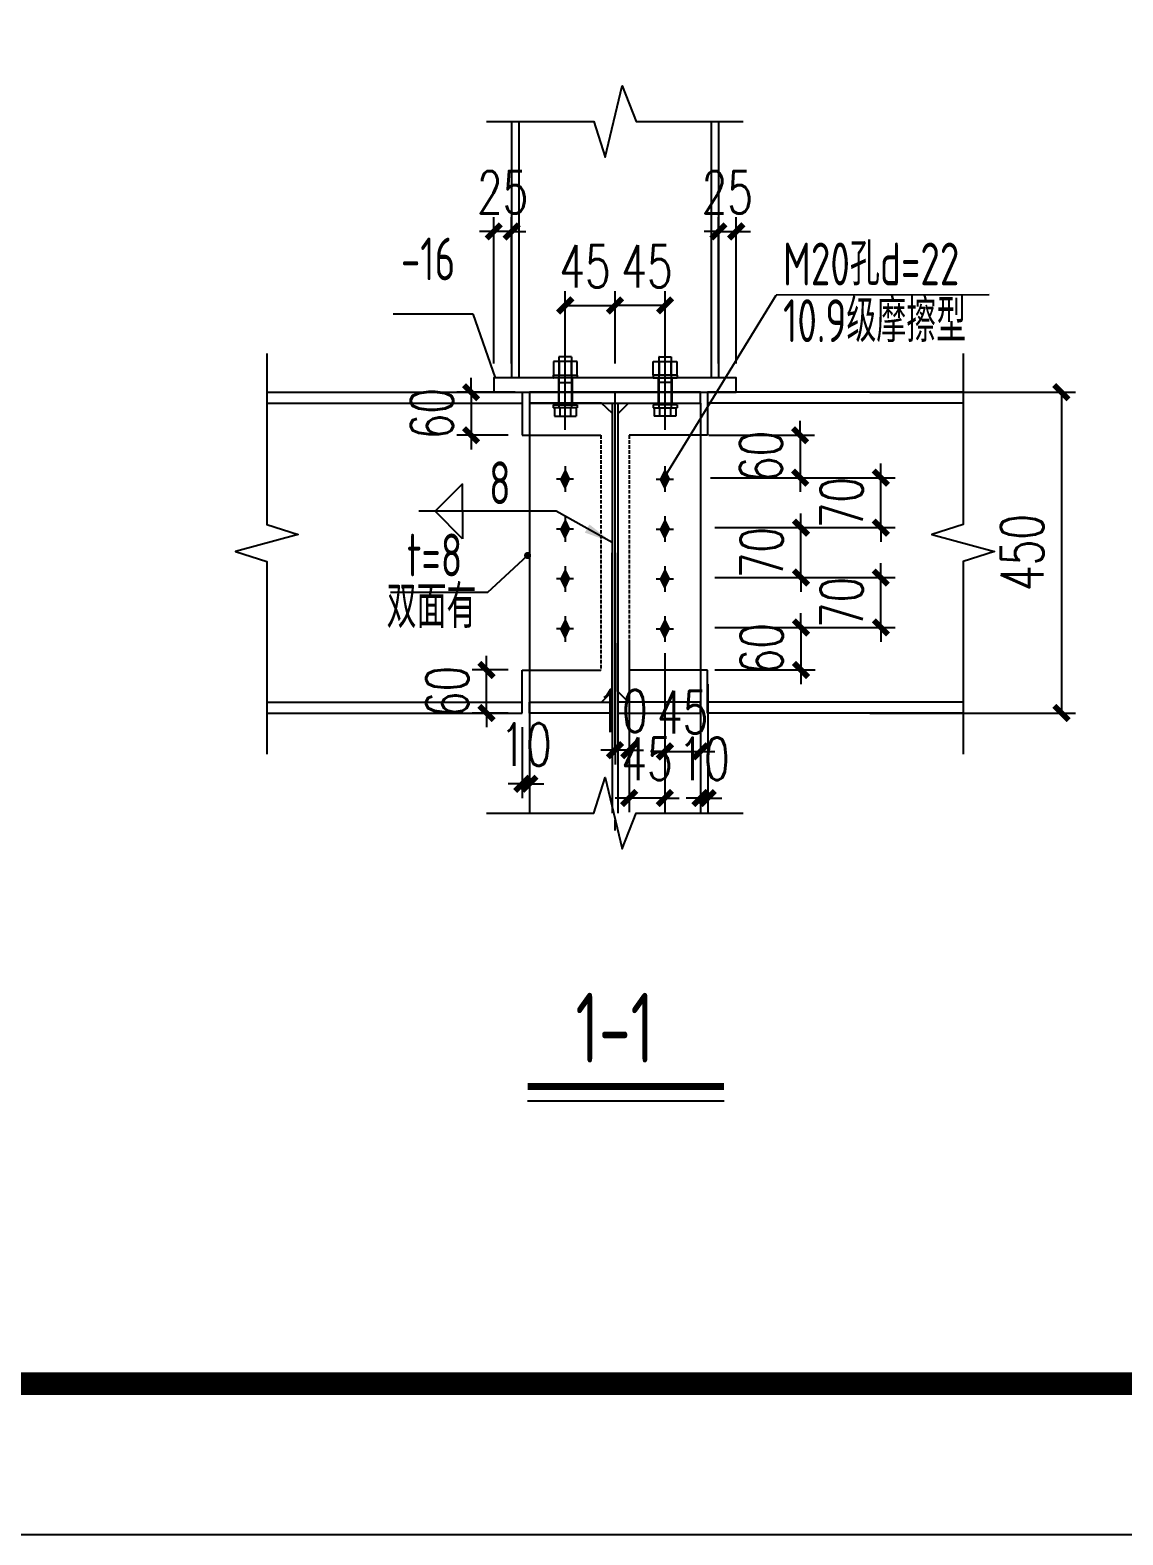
# Model space of a CAD drawing. Extents: x 180850 to 1399066, y 48356 to 327880.
# Drawn here: x 1327843 to 1335505, y 135864 to 146416 of the extents above; entities that cross this region are included whole.
import ezdxf
from ezdxf.enums import TextEntityAlignment as Align

# ---------------------------------------------------------------- set-up
doc = ezdxf.new("R2010")
doc.units = 0
doc.header["$LTSCALE"] = 1000
doc.linetypes.add('0$0$CENTERX2', pattern=[4, 2.5, -0.5, 0.5, -0.5])
doc.linetypes.add('DASH', pattern=[0.35, 0.25, -0.1])
for name, color, linetype in [('AXIS', 3, 'Continuous'), ('BOLT', 251, 'Continuous'), ('DOTE', 1, 'Continuous'), ('GL', 150, 'Continuous'), ('GZ', 50, 'Continuous'), ('NUM', 7, 'Continuous'), ('PUB_TEXT', 7, 'Continuous'), ('PUB_TITLE', 4, 'Continuous'), ('PZ', 202, 'Continuous'), ('TEXT', 7, 'Continuous'), ('WELD', 7, 'Continuous'), ('YCX', 90, 'Continuous')]:
    doc.layers.add(name, color=color, linetype=linetype)
doc.styles.add('_TCH_DIM_T3', font='SIMPLEX', dxfattribs={"width": 0.705882, "bigfont": 'GBCBIG'})
doc.styles.get("Standard").update_dxf_attribs({"font": 'gbenor.shx', "bigfont": 'gbcbig.shx'})
doc.styles.add('TSSD_Label', font='tssdeng.shx', dxfattribs={"width": 0.7, "bigfont": 'hztxt.shx'})
doc.styles.add('TSSD_Norm', font='tssdeng.shx', dxfattribs={"bigfont": 'hztxt.shx'})
doc.styles.add('标准字体', font='tssdeng.shx', dxfattribs={"width": 0.7, "bigfont": 'tssdchn.shx'})
doc.dimstyles.new('TCH_100_5', dxfattribs={"dimtxt": 297.5, "dimasz": 100, "dimexe": 100, "dimexo": 100, "dimgap": 126.25, "dimtad": 1, "dimdec": 0, "dimlfac": 0.2, "dimzin": 0, "dimdsep": 46, "dimtxsty": '_TCH_DIM_T3', "dimblk": 'ARCHTICK', "dimcen": 0.09, "dimclrd": 126, "dimclre": 126, "dimclrt": 7, "dimazin": 2, "dimtfac": 1, "dimtdec": 0, "dimtix": 1, "dimtmove": 2, "dimatfit": 3, "dimfxl": 1, "dimtolj": 1, "dimtzin": 0, "dimarcsym": 0})
doc.dimstyles.new('TSSD_LEADER_STYLE_200.0', dxfattribs={"dimtxt": 0.18, "dimasz": 200, "dimexe": 0.18, "dimexo": 0.0625, "dimgap": 0.09, "dimtad": 0, "dimtih": 1, "dimtoh": 1, "dimdec": 4, "dimzin": 0, "dimdsep": 46, "dimtxsty": 'Standard', "dimcen": 0.09, "dimadec": 0, "dimazin": 0, "dimtfac": 1, "dimtdec": 4, "dimtofl": 0, "dimtmove": 0, "dimatfit": 3, "dimfxl": 1, "dimtolj": 1, "dimtzin": 0, "dimarcsym": 0})

# ---------------------------------------------------------------- blocks, each defined once
blk = doc.blocks.new('_ArchTick')
at = {"color": 0, "linetype": 'ByBlock', "const_width": 0.4}
blk.add_lwpolyline([(-0.5, -0.5), (0.5, 0.5)], dxfattribs=at)
blk = doc.blocks.new('*D1873')
at = {"layer": 'AXIS', "color": 126, "linetype": 'ByBlock', "lineweight": -2, "transparency": 16777216}
for p, q in [((1331595, 144077), (1331595, 144585)), ((1331944, 144077), (1331944, 144585)), ((1331595, 144485), (1331944, 144485))]:
    blk.add_line(p, q, dxfattribs=at)
at = {"layer": 'Defpoints', "color": 0, "linetype": 'ByBlock', "transparency": 16777216}
for p in [(1331944, 144485), (1331595, 143977), (1331944, 143977)]:
    blk.add_point(p, dxfattribs=at)
at = {"layer": 'AXIS', "color": 126, "linetype": 'ByBlock', "lineweight": -2, "transparency": 16777216, "xscale": 100, "yscale": 100, "zscale": 100, "rotation": 180}
blk.add_blockref('_ArchTick', (1331595, 144485), dxfattribs=at)
at = {"layer": 'AXIS', "color": 126, "linetype": 'ByBlock', "lineweight": -2, "transparency": 16777216, "xscale": 100, "yscale": 100, "zscale": 100}
blk.add_blockref('_ArchTick', (1331944, 144485), dxfattribs=at)
at = {"layer": 'AXIS', "color": 7, "linetype": 'ByBlock', "transparency": 16777216, "insert": (1331734, 144760), "char_height": 297.5, "attachment_point": 5, "style": '_TCH_DIM_T3'}
blk.add_mtext('\\A1;45', dxfattribs=at)
blk = doc.blocks.new('*D1874')
at = {"layer": 'AXIS', "color": 126, "linetype": 'ByBlock', "lineweight": -2, "transparency": 16777216}
for p, q in [((1331944, 144077), (1331944, 144585)), ((1332295, 144077), (1332295, 144585)), ((1332295, 144485), (1331944, 144485))]:
    blk.add_line(p, q, dxfattribs=at)
at = {"layer": 'Defpoints', "color": 0, "linetype": 'ByBlock', "transparency": 16777216}
for p in [(1331944, 144485), (1331944, 143977), (1332295, 143977)]:
    blk.add_point(p, dxfattribs=at)
at = {"layer": 'AXIS', "color": 126, "linetype": 'ByBlock', "lineweight": -2, "transparency": 16777216, "xscale": 100, "yscale": 100, "zscale": 100, "rotation": 180}
blk.add_blockref('_ArchTick', (1331944, 144485), dxfattribs=at)
at = {"layer": 'AXIS', "color": 126, "linetype": 'ByBlock', "lineweight": -2, "transparency": 16777216, "xscale": 100, "yscale": 100, "zscale": 100}
blk.add_blockref('_ArchTick', (1332295, 144485), dxfattribs=at)
at = {"layer": 'AXIS', "color": 7, "linetype": 'ByBlock', "transparency": 16777216, "insert": (1332168, 144760), "char_height": 297.5, "attachment_point": 5, "style": '_TCH_DIM_T3'}
blk.add_mtext('\\A1;45', dxfattribs=at)
blk = doc.blocks.new('*D1889')
at = {"layer": 'AXIS', "color": 126, "linetype": 'ByBlock', "lineweight": -2, "transparency": 16777216}
for p, q in [((1333731, 143877), (1335174, 143877)), ((1335074, 143877), (1335074, 141627)), ((1333731, 141627), (1335174, 141627))]:
    blk.add_line(p, q, dxfattribs=at)
at = {"layer": 'Defpoints', "color": 0, "linetype": 'ByBlock', "transparency": 16777216}
for p in [(1333631, 143877), (1333631, 141627), (1335074, 141627)]:
    blk.add_point(p, dxfattribs=at)
at = {"layer": 'AXIS', "color": 126, "linetype": 'ByBlock', "lineweight": -2, "transparency": 16777216, "xscale": 100, "yscale": 100, "zscale": 100}
for p, rotation in [((1335074, 143877), 90), ((1335074, 141627), 270)]:
    blk.add_blockref('_ArchTick', p, dxfattribs=dict(at, rotation=rotation))
at = {"layer": 'AXIS', "color": 7, "linetype": 'ByBlock', "transparency": 16777216, "insert": (1334799, 142752), "char_height": 297.5, "attachment_point": 5, "rotation": 90, "style": '_TCH_DIM_T3'}
blk.add_mtext('\\A1;450', dxfattribs=at)
blk = doc.blocks.new('*D1890')
at = {"layer": 'AXIS', "color": 126, "linetype": 'ByBlock', "lineweight": -2, "transparency": 16777216}
for p, q in [((1333808, 142577), (1333808, 142677)), ((1332644, 142577), (1333908, 142577)), ((1333808, 142227), (1333808, 142577)), ((1332644, 142227), (1333908, 142227)), ((1333808, 142227), (1333808, 142127))]:
    blk.add_line(p, q, dxfattribs=at)
at = {"layer": 'Defpoints', "color": 0, "linetype": 'ByBlock', "transparency": 16777216}
for p in [(1332544, 142577), (1333808, 142577), (1332544, 142227)]:
    blk.add_point(p, dxfattribs=at)
at = {"layer": 'AXIS', "color": 126, "linetype": 'ByBlock', "lineweight": -2, "transparency": 16777216, "xscale": 100, "yscale": 100, "zscale": 100}
for p, rotation in [((1333808, 142577), 270), ((1333808, 142227), 90)]:
    blk.add_blockref('_ArchTick', p, dxfattribs=dict(at, rotation=rotation))
at = {"layer": 'AXIS', "color": 7, "linetype": 'ByBlock', "transparency": 16777216, "insert": (1333533, 142402), "char_height": 297.5, "attachment_point": 5, "rotation": 90, "style": '_TCH_DIM_T3'}
blk.add_mtext('\\A1;70', dxfattribs=at)
blk = doc.blocks.new('*D1891')
at = {"layer": 'AXIS', "color": 126, "linetype": 'ByBlock', "lineweight": -2, "transparency": 16777216}
for p, q in [((1333248, 142927), (1333248, 143027)), ((1332644, 142927), (1333348, 142927)), ((1333248, 142577), (1333248, 142927)), ((1332644, 142577), (1333348, 142577)), ((1333248, 142577), (1333248, 142477))]:
    blk.add_line(p, q, dxfattribs=at)
at = {"layer": 'Defpoints', "color": 0, "linetype": 'ByBlock', "transparency": 16777216}
for p in [(1332544, 142927), (1333248, 142927), (1332544, 142577)]:
    blk.add_point(p, dxfattribs=at)
at = {"layer": 'AXIS', "color": 126, "linetype": 'ByBlock', "lineweight": -2, "transparency": 16777216, "xscale": 100, "yscale": 100, "zscale": 100}
for p, rotation in [((1333248, 142927), 270), ((1333248, 142577), 90)]:
    blk.add_blockref('_ArchTick', p, dxfattribs=dict(at, rotation=rotation))
at = {"layer": 'AXIS', "color": 7, "linetype": 'ByBlock', "transparency": 16777216, "insert": (1332973, 142752), "char_height": 297.5, "attachment_point": 5, "rotation": 90, "style": '_TCH_DIM_T3'}
blk.add_mtext('\\A1;70', dxfattribs=at)
blk = doc.blocks.new('*D1892')
at = {"layer": 'AXIS', "color": 126, "linetype": 'ByBlock', "lineweight": -2, "transparency": 16777216}
for p, q in [((1333808, 143277), (1333808, 143377)), ((1332614, 143277), (1333908, 143277)), ((1333808, 142927), (1333808, 143277)), ((1332644, 142927), (1333908, 142927)), ((1333808, 142927), (1333808, 142827))]:
    blk.add_line(p, q, dxfattribs=at)
at = {"layer": 'Defpoints', "color": 0, "linetype": 'ByBlock', "transparency": 16777216}
for p in [(1332514, 143277), (1333808, 143277), (1332544, 142927)]:
    blk.add_point(p, dxfattribs=at)
at = {"layer": 'AXIS', "color": 126, "linetype": 'ByBlock', "lineweight": -2, "transparency": 16777216, "xscale": 100, "yscale": 100, "zscale": 100}
for p, rotation in [((1333808, 143277), 270), ((1333808, 142927), 90)]:
    blk.add_blockref('_ArchTick', p, dxfattribs=dict(at, rotation=rotation))
at = {"layer": 'AXIS', "color": 7, "linetype": 'ByBlock', "transparency": 16777216, "insert": (1333533, 143102), "char_height": 297.5, "attachment_point": 5, "rotation": 90, "style": '_TCH_DIM_T3'}
blk.add_mtext('\\A1;70', dxfattribs=at)
blk = doc.blocks.new('*D1893')
at = {"layer": 'AXIS', "color": 126, "linetype": 'ByBlock', "lineweight": -2, "transparency": 16777216}
for p, q in [((1333242, 143575), (1333242, 143675)), ((1332603, 143575), (1333342, 143575)), ((1333242, 143575), (1333242, 143277)), ((1332614, 143277), (1333342, 143277)), ((1333242, 143277), (1333242, 143177))]:
    blk.add_line(p, q, dxfattribs=at)
at = {"layer": 'Defpoints', "color": 0, "linetype": 'ByBlock', "transparency": 16777216}
for p in [(1332503, 143575), (1332514, 143277), (1333242, 143277)]:
    blk.add_point(p, dxfattribs=at)
at = {"layer": 'AXIS', "color": 126, "linetype": 'ByBlock', "lineweight": -2, "transparency": 16777216, "xscale": 100, "yscale": 100, "zscale": 100}
for p, rotation in [((1333242, 143575), 270), ((1333242, 143277), 90)]:
    blk.add_blockref('_ArchTick', p, dxfattribs=dict(at, rotation=rotation))
at = {"layer": 'AXIS', "color": 7, "linetype": 'ByBlock', "transparency": 16777216, "insert": (1332967, 143426), "char_height": 297.5, "attachment_point": 5, "rotation": 90, "style": '_TCH_DIM_T3'}
blk.add_mtext('\\A1;60', dxfattribs=at)
blk = doc.blocks.new('*D1894')
at = {"layer": 'AXIS', "color": 126, "linetype": 'ByBlock', "lineweight": -2, "ltscale": 0.1, "transparency": 16777216}
for p, q in [((1330935, 143877), (1330935, 143977)), ((1331244, 143877), (1330835, 143877)), ((1330935, 143877), (1330935, 143575)), ((1331194, 143575), (1330835, 143575)), ((1330935, 143575), (1330935, 143475))]:
    blk.add_line(p, q, dxfattribs=at)
at = {"layer": 'Defpoints', "color": 0, "linetype": 'ByBlock', "ltscale": 0.1, "transparency": 16777216}
for p in [(1331344, 143877), (1330935, 143575), (1331294, 143575)]:
    blk.add_point(p, dxfattribs=at)
at = {"layer": 'AXIS', "color": 126, "linetype": 'ByBlock', "lineweight": -2, "ltscale": 0.1, "transparency": 16777216, "xscale": 100, "yscale": 100, "zscale": 100}
for p, rotation in [((1330935, 143877), 270), ((1330935, 143575), 90)]:
    blk.add_blockref('_ArchTick', p, dxfattribs=dict(at, rotation=rotation))
at = {"layer": 'AXIS', "color": 7, "linetype": 'ByBlock', "ltscale": 0.1, "transparency": 16777216, "insert": (1330660, 143726), "char_height": 297.5, "attachment_point": 5, "rotation": 90, "style": '_TCH_DIM_T3'}
blk.add_mtext('\\A1;60', dxfattribs=at)
blk = doc.blocks.new('*D1895')
at = {"layer": 'AXIS', "color": 126, "linetype": 'ByBlock', "lineweight": -2, "ltscale": 0.1, "transparency": 16777216}
for p, q in [((1331194, 141929), (1330943, 141929)), ((1331043, 141929), (1331043, 142029)), ((1331043, 141627), (1331043, 141929)), ((1331194, 141627), (1330943, 141627)), ((1331043, 141627), (1331043, 141527))]:
    blk.add_line(p, q, dxfattribs=at)
at = {"layer": 'Defpoints', "color": 0, "linetype": 'ByBlock', "ltscale": 0.1, "transparency": 16777216}
for p in [(1331043, 141929), (1331294, 141929), (1331294, 141627)]:
    blk.add_point(p, dxfattribs=at)
at = {"layer": 'AXIS', "color": 126, "linetype": 'ByBlock', "lineweight": -2, "ltscale": 0.1, "transparency": 16777216, "xscale": 100, "yscale": 100, "zscale": 100}
for p, rotation in [((1331043, 141929), 270), ((1331043, 141627), 90)]:
    blk.add_blockref('_ArchTick', p, dxfattribs=dict(at, rotation=rotation))
at = {"layer": 'AXIS', "color": 7, "linetype": 'ByBlock', "ltscale": 0.1, "transparency": 16777216, "insert": (1330768, 141778), "char_height": 297.5, "attachment_point": 5, "rotation": 90, "style": '_TCH_DIM_T3'}
blk.add_mtext('\\A1;60', dxfattribs=at)
blk = doc.blocks.new('_WELD004')
at = {"color": 0, "linetype": 'ByBlock'}
for p, q in [((0, 1), (1, 0)), ((0, 0), (0, 1))]:
    blk.add_line(p, q, dxfattribs=at)
blk = doc.blocks.new('*D1896')
at = {"layer": 'AXIS', "color": 126, "linetype": 'ByBlock', "lineweight": -2, "transparency": 16777216}
for p, q in [((1333248, 142227), (1333248, 142327)), ((1332644, 142227), (1333348, 142227)), ((1333248, 142227), (1333248, 141929)), ((1332644, 141929), (1333348, 141929)), ((1333248, 141929), (1333248, 141829))]:
    blk.add_line(p, q, dxfattribs=at)
at = {"layer": 'Defpoints', "color": 0, "linetype": 'ByBlock', "transparency": 16777216}
for p in [(1332544, 142227), (1332544, 141929), (1333248, 141929)]:
    blk.add_point(p, dxfattribs=at)
at = {"layer": 'AXIS', "color": 126, "linetype": 'ByBlock', "lineweight": -2, "transparency": 16777216, "xscale": 100, "yscale": 100, "zscale": 100}
for p, rotation in [((1333248, 142227), 270), ((1333248, 141929), 90)]:
    blk.add_blockref('_ArchTick', p, dxfattribs=dict(at, rotation=rotation))
at = {"layer": 'AXIS', "color": 7, "linetype": 'ByBlock', "transparency": 16777216, "insert": (1332973, 142078), "char_height": 297.5, "attachment_point": 5, "rotation": 90, "style": '_TCH_DIM_T3'}
blk.add_mtext('\\A1;60', dxfattribs=at)
blk = doc.blocks.new('*D1897')
at = {"layer": 'AXIS', "color": 126, "linetype": 'ByBlock', "lineweight": -2, "transparency": 16777216}
for p, q in [((1331294, 141527), (1331294, 141031)), ((1331344, 141527), (1331344, 141031)), ((1331294, 141131), (1331194, 141131)), ((1331294, 141131), (1331344, 141131)), ((1331344, 141131), (1331444, 141131))]:
    blk.add_line(p, q, dxfattribs=at)
at = {"layer": 'Defpoints', "color": 0, "linetype": 'ByBlock', "transparency": 16777216}
for p in [(1331294, 141627), (1331344, 141627), (1331344, 141131)]:
    blk.add_point(p, dxfattribs=at)
at = {"layer": 'AXIS', "color": 126, "linetype": 'ByBlock', "lineweight": -2, "transparency": 16777216, "xscale": 100, "yscale": 100, "zscale": 100}
blk.add_blockref('_ArchTick', (1331294, 141131), dxfattribs=at)
at = {"layer": 'AXIS', "color": 126, "linetype": 'ByBlock', "lineweight": -2, "transparency": 16777216, "xscale": 100, "yscale": 100, "zscale": 100, "rotation": 180}
blk.add_blockref('_ArchTick', (1331344, 141131), dxfattribs=at)
at = {"layer": 'AXIS', "color": 7, "linetype": 'ByBlock', "transparency": 16777216, "insert": (1331319, 141406), "char_height": 297.5, "attachment_point": 5, "style": '_TCH_DIM_T3'}
blk.add_mtext('\\A1;10', dxfattribs=at)
blk = doc.blocks.new('*D1898')
at = {"layer": 'AXIS', "color": 126, "linetype": 'ByBlock', "lineweight": -2, "transparency": 16777216}
for p, q in [((1332294, 142047), (1332294, 140931)), ((1332044, 142018), (1332044, 140931)), ((1332044, 141031), (1331944, 141031)), ((1332294, 141031), (1332044, 141031)), ((1332294, 141031), (1332394, 141031))]:
    blk.add_line(p, q, dxfattribs=at)
at = {"layer": 'Defpoints', "color": 0, "linetype": 'ByBlock', "transparency": 16777216}
for p in [(1332294, 142147), (1332044, 142118), (1332044, 141031)]:
    blk.add_point(p, dxfattribs=at)
at = {"layer": 'AXIS', "color": 126, "linetype": 'ByBlock', "lineweight": -2, "transparency": 16777216, "xscale": 100, "yscale": 100, "zscale": 100}
blk.add_blockref('_ArchTick', (1332044, 141031), dxfattribs=at)
at = {"layer": 'AXIS', "color": 126, "linetype": 'ByBlock', "lineweight": -2, "transparency": 16777216, "xscale": 100, "yscale": 100, "zscale": 100, "rotation": 180}
blk.add_blockref('_ArchTick', (1332294, 141031), dxfattribs=at)
at = {"layer": 'AXIS', "color": 7, "linetype": 'ByBlock', "transparency": 16777216, "insert": (1332169, 141306), "char_height": 297.5, "attachment_point": 5, "style": '_TCH_DIM_T3'}
blk.add_mtext('\\A1;45', dxfattribs=at)
blk = doc.blocks.new('*D1899')
at = {"layer": 'AXIS', "color": 126, "linetype": 'ByBlock', "lineweight": -2, "transparency": 16777216}
for p, q in [((1331944, 142118), (1331944, 141267)), ((1332044, 142118), (1332044, 141267)), ((1331944, 141367), (1331844, 141367)), ((1332044, 141367), (1331944, 141367)), ((1332044, 141367), (1332144, 141367))]:
    blk.add_line(p, q, dxfattribs=at)
at = {"layer": 'Defpoints', "color": 0, "linetype": 'ByBlock', "transparency": 16777216}
for p in [(1331944, 142218), (1332044, 142218), (1331944, 141367)]:
    blk.add_point(p, dxfattribs=at)
at = {"layer": 'AXIS', "color": 126, "linetype": 'ByBlock', "lineweight": -2, "transparency": 16777216, "xscale": 100, "yscale": 100, "zscale": 100}
blk.add_blockref('_ArchTick', (1331944, 141367), dxfattribs=at)
at = {"layer": 'AXIS', "color": 126, "linetype": 'ByBlock', "lineweight": -2, "transparency": 16777216, "xscale": 100, "yscale": 100, "zscale": 100, "rotation": 180}
blk.add_blockref('_ArchTick', (1332044, 141367), dxfattribs=at)
at = {"layer": 'AXIS', "color": 7, "linetype": 'ByBlock', "transparency": 16777216, "insert": (1331994, 141642), "char_height": 297.5, "attachment_point": 5, "style": '_TCH_DIM_T3'}
blk.add_mtext('\\A1;10', dxfattribs=at)
blk = doc.blocks.new('*D1900')
at = {"layer": 'AXIS', "color": 126, "linetype": 'ByBlock', "lineweight": -2, "ltscale": 0.1, "transparency": 16777216}
for p, q in [((1332544, 141829), (1332544, 140931)), ((1332594, 141829), (1332594, 140931)), ((1332544, 141031), (1332444, 141031)), ((1332594, 141031), (1332544, 141031)), ((1332594, 141031), (1332694, 141031))]:
    blk.add_line(p, q, dxfattribs=at)
at = {"layer": 'Defpoints', "color": 0, "linetype": 'ByBlock', "ltscale": 0.1, "transparency": 16777216}
for p in [(1332544, 141929), (1332594, 141929), (1332544, 141031)]:
    blk.add_point(p, dxfattribs=at)
at = {"layer": 'AXIS', "color": 126, "linetype": 'ByBlock', "lineweight": -2, "ltscale": 0.1, "transparency": 16777216, "xscale": 100, "yscale": 100, "zscale": 100}
blk.add_blockref('_ArchTick', (1332544, 141031), dxfattribs=at)
at = {"layer": 'AXIS', "color": 126, "linetype": 'ByBlock', "lineweight": -2, "ltscale": 0.1, "transparency": 16777216, "xscale": 100, "yscale": 100, "zscale": 100, "rotation": 180}
blk.add_blockref('_ArchTick', (1332594, 141031), dxfattribs=at)
at = {"layer": 'AXIS', "color": 7, "linetype": 'ByBlock', "ltscale": 0.1, "transparency": 16777216, "insert": (1332569, 141306), "char_height": 297.5, "attachment_point": 5, "style": '_TCH_DIM_T3'}
blk.add_mtext('\\A1;10', dxfattribs=at)
blk = doc.blocks.new('*D1901')
at = {"layer": 'AXIS', "color": 126, "linetype": 'ByBlock', "lineweight": -2, "transparency": 16777216}
for p, q in [((1332294, 142047), (1332294, 141258)), ((1332544, 142018), (1332544, 141258)), ((1332294, 141358), (1332194, 141358)), ((1332294, 141358), (1332544, 141358)), ((1332544, 141358), (1332644, 141358))]:
    blk.add_line(p, q, dxfattribs=at)
at = {"layer": 'Defpoints', "color": 0, "linetype": 'ByBlock', "transparency": 16777216}
for p in [(1332294, 142147), (1332544, 142118), (1332544, 141358)]:
    blk.add_point(p, dxfattribs=at)
at = {"layer": 'AXIS', "color": 126, "linetype": 'ByBlock', "lineweight": -2, "transparency": 16777216, "xscale": 100, "yscale": 100, "zscale": 100}
blk.add_blockref('_ArchTick', (1332294, 141358), dxfattribs=at)
at = {"layer": 'AXIS', "color": 126, "linetype": 'ByBlock', "lineweight": -2, "transparency": 16777216, "xscale": 100, "yscale": 100, "zscale": 100, "rotation": 180}
blk.add_blockref('_ArchTick', (1332544, 141358), dxfattribs=at)
at = {"layer": 'AXIS', "color": 7, "linetype": 'ByBlock', "transparency": 16777216, "insert": (1332419, 141633), "char_height": 297.5, "attachment_point": 5, "style": '_TCH_DIM_T3'}
blk.add_mtext('\\A1;45', dxfattribs=at)
blk = doc.blocks.new('*D1902')
at = {"layer": 'AXIS', "color": 126, "linetype": 'ByBlock', "lineweight": -2, "transparency": 16777216}
for p, q in [((1331094, 144077), (1331094, 145104)), ((1331219, 144077), (1331219, 145104)), ((1331094, 145004), (1330994, 145004)), ((1331219, 145004), (1331094, 145004)), ((1331219, 145004), (1331319, 145004))]:
    blk.add_line(p, q, dxfattribs=at)
at = {"layer": 'Defpoints', "color": 0, "linetype": 'ByBlock', "transparency": 16777216}
for p in [(1331094, 145004), (1331094, 143977), (1331219, 143977)]:
    blk.add_point(p, dxfattribs=at)
at = {"layer": 'AXIS', "color": 126, "linetype": 'ByBlock', "lineweight": -2, "transparency": 16777216, "xscale": 100, "yscale": 100, "zscale": 100}
blk.add_blockref('_ArchTick', (1331094, 145004), dxfattribs=at)
at = {"layer": 'AXIS', "color": 126, "linetype": 'ByBlock', "lineweight": -2, "transparency": 16777216, "xscale": 100, "yscale": 100, "zscale": 100, "rotation": 180}
blk.add_blockref('_ArchTick', (1331219, 145004), dxfattribs=at)
at = {"layer": 'AXIS', "color": 7, "linetype": 'ByBlock', "transparency": 16777216, "insert": (1331156, 145279), "char_height": 297.5, "attachment_point": 5, "style": '_TCH_DIM_T3'}
blk.add_mtext('\\A1;25', dxfattribs=at)
blk = doc.blocks.new('*D1903')
at = {"layer": 'AXIS', "color": 126, "linetype": 'ByBlock', "lineweight": -2, "transparency": 16777216}
for p, q in [((1332669, 144077), (1332669, 145104)), ((1332794, 144077), (1332794, 145104)), ((1332669, 145004), (1332569, 145004)), ((1332669, 145004), (1332794, 145004)), ((1332794, 145004), (1332894, 145004))]:
    blk.add_line(p, q, dxfattribs=at)
at = {"layer": 'Defpoints', "color": 0, "linetype": 'ByBlock', "transparency": 16777216}
for p in [(1332794, 145004), (1332669, 143977), (1332794, 143977)]:
    blk.add_point(p, dxfattribs=at)
at = {"layer": 'AXIS', "color": 126, "linetype": 'ByBlock', "lineweight": -2, "transparency": 16777216, "xscale": 100, "yscale": 100, "zscale": 100}
blk.add_blockref('_ArchTick', (1332669, 145004), dxfattribs=at)
at = {"layer": 'AXIS', "color": 126, "linetype": 'ByBlock', "lineweight": -2, "transparency": 16777216, "xscale": 100, "yscale": 100, "zscale": 100, "rotation": 180}
blk.add_blockref('_ArchTick', (1332794, 145004), dxfattribs=at)
at = {"layer": 'AXIS', "color": 7, "linetype": 'ByBlock', "transparency": 16777216, "insert": (1332731, 145279), "char_height": 297.5, "attachment_point": 5, "style": '_TCH_DIM_T3'}
blk.add_mtext('\\A1;25', dxfattribs=at)

msp = doc.modelspace()

# ---------------------------------------------------------------- hatches: boundary and pattern name
at = {"layer": 'BOLT'}
for points in [[(1331593.55, 143327.06), (1331623.55, 143267.06), (1331593.55, 143207.06), (1331563.55, 143267.06)], [(1332293.55, 143327.06), (1332263.55, 143267.06), (1332293.55, 143207.06), (1332323.55, 143267.06)], [(1331593.55, 142977.06), (1331623.55, 142917.06), (1331593.55, 142857.06), (1331563.55, 142917.06)], [(1332293.55, 142977.06), (1332263.55, 142917.06), (1332293.55, 142857.06), (1332323.55, 142917.06)], [(1331593.55, 142627.06), (1331623.55, 142567.06), (1331593.55, 142507.06), (1331563.55, 142567.06)], [(1332293.55, 142627.06), (1332263.55, 142567.06), (1332293.55, 142507.06), (1332323.55, 142567.06)], [(1331593.55, 142277.06), (1331623.55, 142217.06), (1331593.55, 142157.06), (1331563.55, 142217.06)], [(1332293.55, 142277.06), (1332263.55, 142217.06), (1332293.55, 142157.06), (1332323.55, 142217.06)]]:
    msp.add_hatch(color=256, dxfattribs=at).paths.add_polyline_path(points)

# ---------------------------------------------------------------- linework, layer by layer
at = {"transparency": 16777216}
for p, q in [((1331594.81, 143612.94), (1331594.8, 144150.94)), ((1332294.79, 143612.94), (1332294.8, 144150.94)), ((1331511.66, 144091.34), (1331511.66, 143996.94)), ((1331677.94, 144091.34), (1331511.66, 144091.34)), ((1331638.8, 144124.94), (1331550.8, 144124.94)), ((1331550.8, 144124.94), (1331550.8, 143944.94)), ((1331553.23, 144091.34), (1331553.23, 143996.94)), ((1331636.37, 144091.34), (1331636.37, 143996.94)), ((1331636.52, 144124.94), (1331638.8, 144124.94)), ((1331638.8, 144124.94), (1331638.8, 143944.94)), ((1331677.94, 143996.94), (1331677.94, 144091.34)), ((1332211.66, 144091.34), (1332377.94, 144091.34)), ((1332211.66, 143996.94), (1332211.66, 144091.34)), ((1332250.8, 144124.94), (1332338.8, 144124.94)), ((1332253.08, 144124.94), (1332250.8, 144124.94)), ((1332250.8, 144124.94), (1332250.8, 143944.94)), ((1332253.23, 144091.34), (1332253.23, 143996.94)), ((1332336.37, 144091.34), (1332336.37, 143996.94)), ((1332338.8, 144124.94), (1332338.8, 143944.94)), ((1332377.94, 144091.34), (1332377.94, 143996.94)), ((1331510.8, 143996.94), (1331510.8, 143976.94)), ((1331510.8, 143996.94), (1331678.8, 143996.94)), ((1331510.8, 143976.94), (1331513.08, 143976.94)), ((1331678.8, 143976.94), (1331510.8, 143976.94)), ((1331546.8, 143976.94), (1331546.8, 143944.94)), ((1331546.8, 143944.94), (1331642.8, 143944.94)), ((1331546.8, 143944.94), (1331549.15, 143944.94)), ((1331548.15, 143944.94), (1331546.8, 143944.94)), ((1331546.8, 143944.94), (1331546.8, 143786.94)), ((1331550.8, 143944.94), (1331550.8, 143786.94)), ((1331638.8, 143944.94), (1331638.8, 143786.94)), ((1331642.8, 143976.94), (1331640.45, 143976.94)), ((1331641.45, 143976.94), (1331642.8, 143976.94)), ((1331642.8, 143976.94), (1331642.8, 143944.94)), ((1331642.8, 143944.94), (1331642.8, 143786.94)), ((1331678.8, 143996.94), (1331678.8, 143976.94)), ((1332210.8, 143996.94), (1332210.8, 143976.94)), ((1332378.8, 143996.94), (1332210.8, 143996.94)), ((1332210.8, 143976.94), (1332378.8, 143976.94)), ((1332246.8, 143944.94), (1332246.79, 143786.94)), ((1332246.8, 143976.94), (1332249.15, 143976.94)), ((1332248.14, 143976.94), (1332246.8, 143976.94)), ((1332246.8, 143976.94), (1332246.8, 143944.94)), ((1332342.8, 143944.94), (1332246.8, 143944.94)), ((1332250.8, 143944.94), (1332250.79, 143786.94)), ((1332338.8, 143944.94), (1332338.79, 143786.94)), ((1332342.8, 143944.94), (1332340.45, 143944.94)), ((1332341.45, 143944.94), (1332342.8, 143944.94)), ((1332342.8, 143944.94), (1332342.79, 143786.94)), ((1332342.8, 143976.94), (1332342.8, 143944.94)), ((1332378.8, 143976.94), (1332376.52, 143976.94)), ((1332378.8, 143996.94), (1332378.8, 143976.94)), ((1331510.8, 143786.94), (1331678.8, 143786.94)), ((1331510.8, 143786.94), (1331510.8, 143766.94)), ((1331678.8, 143766.94), (1331510.8, 143766.94)), ((1331518.59, 143766.94), (1331518.59, 143708.86)), ((1331546.8, 143786.94), (1331549.15, 143786.94)), ((1331548.15, 143786.94), (1331546.8, 143786.94)), ((1331550.8, 143786.94), (1331550.8, 143766.94)), ((1331556.7, 143766.94), (1331556.7, 143708.86)), ((1331632.91, 143766.94), (1331632.91, 143708.86)), ((1331638.8, 143786.94), (1331638.8, 143766.94)), ((1331671.01, 143766.94), (1331671.01, 143708.86)), ((1331678.8, 143786.94), (1331676.52, 143786.94)), ((1331678.8, 143786.94), (1331678.8, 143766.94)), ((1332210.79, 143786.94), (1332213.07, 143786.94)), ((1332378.79, 143786.94), (1332210.79, 143786.94)), ((1332210.79, 143786.94), (1332210.79, 143766.94)), ((1332210.79, 143766.94), (1332378.79, 143766.94)), ((1332218.58, 143766.94), (1332218.58, 143708.86)), ((1332250.79, 143786.94), (1332250.79, 143766.94)), ((1332256.69, 143766.94), (1332256.69, 143708.86)), ((1332332.9, 143766.94), (1332332.9, 143708.86)), ((1332338.79, 143786.94), (1332338.79, 143766.94)), ((1332342.79, 143786.94), (1332340.44, 143786.94)), ((1332341.45, 143786.94), (1332342.79, 143786.94)), ((1332371, 143766.94), (1332371, 143708.86)), ((1332378.79, 143786.94), (1332378.79, 143766.94)), ((1331518.59, 143708.86), (1331671.01, 143708.86)), ((1332371, 143708.86), (1332218.58, 143708.86))]:
    msp.add_line(p, q, dxfattribs=at)
at = {"layer": 'AXIS'}
for p in [(1332288.55, 143276.94), (1334566.52, 144560.15)]:
    msp.add_line(p, (1333073.19, 144557), dxfattribs=at)
at = {"layer": 'BOLT'}
for p, q in [((1331593.55, 143327.06), (1331563.55, 143267.06)), ((1331593.55, 143357.06), (1331593.55, 143177.06)), ((1331593.55, 143327.06), (1331623.55, 143267.06)), ((1332293.55, 143327.06), (1332263.55, 143267.06)), ((1332293.55, 143357.06), (1332293.55, 143177.06)), ((1332293.55, 143327.06), (1332323.55, 143267.06)), ((1331653.55, 143267.06), (1331533.55, 143267.06)), ((1331593.55, 143207.06), (1331563.55, 143267.06)), ((1331593.55, 143207.06), (1331623.55, 143267.06)), ((1332233.55, 143267.06), (1332353.55, 143267.06)), ((1332293.55, 143207.06), (1332263.55, 143267.06)), ((1332293.55, 143207.06), (1332323.55, 143267.06)), ((1331593.55, 143007.06), (1331593.55, 142827.06)), ((1332293.55, 143007.06), (1332293.55, 142827.06)), ((1331653.55, 142917.06), (1331533.55, 142917.06)), ((1331593.55, 142977.06), (1331563.55, 142917.06)), ((1331593.55, 142857.06), (1331563.55, 142917.06)), ((1331593.55, 142977.06), (1331623.55, 142917.06)), ((1331593.55, 142857.06), (1331623.55, 142917.06)), ((1332233.55, 142917.06), (1332353.55, 142917.06)), ((1332293.55, 142977.06), (1332263.55, 142917.06)), ((1332293.55, 142857.06), (1332263.55, 142917.06)), ((1332293.55, 142977.06), (1332323.55, 142917.06)), ((1332293.55, 142857.06), (1332323.55, 142917.06)), ((1331653.55, 142567.06), (1331533.55, 142567.06)), ((1331593.55, 142627.06), (1331563.55, 142567.06)), ((1331593.55, 142507.06), (1331563.55, 142567.06)), ((1331593.55, 142657.06), (1331593.55, 142477.06)), ((1331593.55, 142627.06), (1331623.55, 142567.06)), ((1331593.55, 142507.06), (1331623.55, 142567.06)), ((1332233.55, 142567.06), (1332353.55, 142567.06)), ((1332293.55, 142627.06), (1332263.55, 142567.06)), ((1332293.55, 142507.06), (1332263.55, 142567.06)), ((1332293.55, 142657.06), (1332293.55, 142477.06)), ((1332293.55, 142627.06), (1332323.55, 142567.06)), ((1332293.55, 142507.06), (1332323.55, 142567.06)), ((1331593.55, 142277.06), (1331563.55, 142217.06)), ((1331593.55, 142307.06), (1331593.55, 142127.06)), ((1331593.55, 142277.06), (1331623.55, 142217.06)), ((1332293.55, 142277.06), (1332263.55, 142217.06)), ((1332293.55, 142307.06), (1332293.55, 142127.06)), ((1332293.55, 142277.06), (1332323.55, 142217.06)), ((1331653.55, 142217.06), (1331533.55, 142217.06)), ((1331593.55, 142157.06), (1331563.55, 142217.06)), ((1331593.55, 142157.06), (1331623.55, 142217.06)), ((1332233.55, 142217.06), (1332353.55, 142217.06)), ((1332293.55, 142157.06), (1332263.55, 142217.06)), ((1332293.55, 142157.06), (1332323.55, 142217.06))]:
    msp.add_line(p, q, dxfattribs=at)
at = {"layer": 'DOTE', "color": 8, "linetype": '0$0$CENTERX2'}
msp.add_line((1331943.55, 143876.94), (1331943.55, 140802.58), dxfattribs=at)
at = {"layer": 'GL'}
for p, q in [((1329502.69, 143876.94), (1331293.55, 143876.94)), ((1331293.55, 143876.94), (1331293.55, 143575.27)), ((1334384.4, 143876.94), (1332593.55, 143876.94)), ((1332593.55, 143876.94), (1332593.55, 143575.27)), ((1329502.69, 143800.27), (1331293.55, 143800.27)), ((1334384.4, 143800.27), (1332593.55, 143800.27)), ((1331293.55, 143575.27), (1331843.55, 143575.27)), ((1332593.55, 143575.27), (1332043.55, 143575.27)), ((1331293.55, 141626.94), (1331293.55, 141928.61)), ((1331293.55, 141928.61), (1331843.55, 141928.61)), ((1332593.55, 141928.61), (1332043.55, 141928.61)), ((1332593.55, 141626.94), (1332593.55, 141928.61)), ((1329502.69, 141703.61), (1331293.55, 141703.61)), ((1329502.69, 141626.94), (1331293.55, 141626.94)), ((1334384.4, 141703.61), (1332593.55, 141703.61)), ((1334384.4, 141626.94), (1332593.55, 141626.94))]:
    msp.add_line(p, q, dxfattribs=at)
for points in [[(1329502.69, 144148.5), (1329502.69, 142948.5), (1329722.69, 142878.5), (1329282.69, 142758.5), (1329502.69, 142688.5), (1329502.69, 141338.5)], [(1334384.4, 144148.5), (1334384.4, 142948.5), (1334164.4, 142878.5), (1334604.4, 142758.5), (1334384.4, 142688.5), (1334384.4, 141338.5)]]:
    msp.add_lwpolyline(points, dxfattribs=at)
at = {"layer": 'GZ'}
for p, q in [((1331218.55, 145775.63), (1331218.55, 143976.94)), ((1331268.55, 145775.63), (1331268.55, 143976.94)), ((1332618.55, 145775.63), (1332618.55, 143976.94)), ((1332668.55, 145775.63), (1332668.55, 143976.94)), ((1332593.55, 143876.94), (1332593.55, 143575.27)), ((1331923.55, 143800.27), (1331923.55, 140924.38)), ((1331963.55, 143800.27), (1331963.55, 140924.38)), ((1331343.55, 141928.61), (1331343.55, 140924.38)), ((1332543.55, 141928.61), (1332543.55, 140924.38))]:
    msp.add_line(p, q, dxfattribs=at)
at = {"layer": 'GZ', "linetype": 'DASH', "ltscale": 0.1}
for p, q in [((1331343.55, 143575.27), (1331343.55, 141928.61)), ((1332543.55, 143575.27), (1332543.55, 141928.61)), ((1332543.55, 143575.27), (1332543.55, 141928.61))]:
    msp.add_line(p, q, dxfattribs=at)
at = {"layer": 'GZ', "color": 5, "linetype": 'DASH', "ltscale": 0.1}
for p, q in [((1331843.55, 143575.27), (1331843.55, 141928.61)), ((1332043.55, 143575.27), (1332043.55, 141928.61))]:
    msp.add_line(p, q, dxfattribs=at)
at = {"layer": 'GZ'}
for points in [[(1331043.55, 145775.63), (1331343.55, 145775.63), (1331795.55, 145775.63), (1331875.55, 145525.63), (1331993.86, 146025.01), (1332091.55, 145775.63), (1332543.55, 145775.63), (1332843.55, 145775.63)], [(1331043.55, 140924.38), (1331343.55, 140924.38), (1331795.55, 140924.38), (1331875.55, 141174.38), (1331993.86, 140675.01), (1332091.55, 140924.38), (1332543.55, 140924.38), (1332843.55, 140924.38)]]:
    msp.add_lwpolyline(points, dxfattribs=at)
at = {"layer": 'NUM', "const_width": 50}
msp.add_lwpolyline([(1331330.77, 139007.54), (1332709.23, 139007.54)], dxfattribs=at)
at = {"layer": 'NUM'}
msp.add_lwpolyline([(1331330.77, 138907.54), (1332709.23, 138907.54)], dxfattribs=at)
at = {"layer": 'PUB_TITLE'}
msp.add_lwpolyline([(1287615.87, 198863.75), (1399065.87, 198863.81), (1399065.87, 135863.88), (1287615.87, 135863.81)], close=True, dxfattribs=at)
at = {"layer": 'PUB_TITLE', "const_width": 159.09}
msp.add_lwpolyline([(1290267.38, 136924.42), (1290267.38, 197803.14), (1398005.26, 197803.21), (1398005.26, 136924.48)], close=True, dxfattribs=at)
at = {"layer": 'PZ'}
for points in [[(1331093.61, 143876.94), (1332793.52, 143876.94), (1332793.52, 143976.94), (1331093.61, 143976.94)], [(1331343.55, 143800.27), (1332543.55, 143800.27), (1332543.55, 143876.94), (1331343.55, 143876.94)], [(1331848.55, 143800.27), (1331343.55, 143800.27), (1331343.55, 141703.61), (1331848.55, 141703.61), (1331923.55, 141778.61), (1331926.29, 143726.3)], [(1332038.55, 143800.27), (1332543.55, 143800.27), (1332543.55, 141703.61), (1332038.55, 141703.61), (1331963.55, 141778.61), (1331966.29, 143726.3)], [(1331343.55, 141703.61), (1331923.55, 141703.61), (1331923.55, 141626.94), (1331343.55, 141626.94)], [(1332543.55, 141703.61), (1331963.55, 141703.61), (1331963.55, 141626.94), (1332543.55, 141626.94)]]:
    msp.add_lwpolyline(points, close=True, dxfattribs=at)
at = {"layer": 'WELD'}
msp.add_line((1331530.42, 143041.41), (1330568.63, 143041.41), dxfattribs=at)
at = {"layer": 'YCX'}
for p, q in [((1330387.8, 144426.65), (1330948.02, 144426.65)), ((1330948.02, 144426.65), (1331103.38, 143976.94)), ((1331048.78, 142472.23), (1331331.05, 142731.46)), ((1331048.78, 142472.23), (1330370.18, 142472.23))]:
    msp.add_line(p, q, dxfattribs=at)
at = {"layer": 'YCX', "const_width": 25}
msp.add_lwpolyline([(1331343.55, 142731.46, -1), (1331318.55, 142731.46, -1)], format="xyb", close=True, dxfattribs=at)

# ---------------------------------------------------------------- block references
at = {"layer": 'WELD', "xscale": -192, "yscale": 192, "zscale": 192}
msp.add_blockref('_WELD004', (1330874.2, 143041.41), dxfattribs=at)
at = {"layer": 'WELD', "xscale": 192, "yscale": 192, "zscale": 192, "rotation": 180}
msp.add_blockref('_WELD004', (1330874.2, 143041.41), dxfattribs=at)

# ---------------------------------------------------------------- texts
at = {"layer": 'PUB_TEXT', "style": '标准字体', "width": 0.7}
msp.add_text('1-1', height=490, dxfattribs=at).set_placement((1331667.09, 139175.18))
at = {"layer": 'TEXT', "style": 'TSSD_Norm', "width": 0.7}
for s, p in [('-16', (1330633.11, 144571.3)), ('t=8', (1330678.86, 142495.04)), ('双面有', (1330657.44, 142133.05))]:
    msp.add_text(s, height=300, dxfattribs=at).set_placement(p, align=Align.BOTTOM_CENTER)
at = {"layer": 'TEXT', "width": 0.7}
for s, style, p in [('M20孔d=22 ', 'TSSD_Norm', (1333121.67, 144625.78)), ('10.9级摩擦型 ', 'TSSD_Norm', (1333122.33, 144228.11)), ('8', 'TSSD_Label', (1331060.94, 143091.41))]:
    msp.add_text(s, height=300, dxfattribs=dict(at, style=style)).set_placement(p)

# ---------------------------------------------------------------- dimensions: what is measured, and where the dimension line sits
at = {"layer": 'AXIS', "linetype": 'ByBlock'}
dim = msp.add_linear_dim(base=(1331093.55, 145004.21), p1=(1331218.55, 143976.94), p2=(1331093.55, 143976.94), dimstyle='TCH_100_5', dxfattribs=at)
dim.commit()
dim.dimension.update_dxf_attribs({"geometry": '*D1902', "text_midpoint": (1331156.05, 145279.21)})
for base, p1, p2, angle, picture, middle in [((1332793.55, 145004.21), (1332668.55, 143976.94), (1332793.55, 143976.94), 180, '*D1903', (1332731.05, 145279.21)), ((1335074.4, 141626.94), (1333630.96, 143876.94), (1333630.96, 141626.94), 90, '*D1889', (1334799.4, 142751.94)), ((1333241.66, 143276.94), (1332503.2, 143575.27), (1332513.55, 143276.94), 270, '*D1893', (1332966.66, 143426.11)), ((1333807.73, 143276.94), (1332543.55, 142926.94), (1332513.55, 143276.94), 90, '*D1892', (1333532.73, 143101.94)), ((1333248.17, 142926.94), (1332543.55, 142576.94), (1332543.55, 142926.94), 90, '*D1891', (1332973.17, 142751.94)), ((1333807.73, 142576.94), (1332543.55, 142226.94), (1332543.55, 142576.94), 90, '*D1890', (1333532.73, 142401.94)), ((1333248.17, 141928.61), (1332543.55, 142226.5), (1332543.55, 141928.61), 270, '*D1896', (1332973.17, 142077.55))]:
    dim = msp.add_linear_dim(base=base, p1=p1, p2=p2, angle=angle, dimstyle='TCH_100_5', dxfattribs=at)
    dim.commit()
    dim.dimension.update_dxf_attribs({"geometry": picture, "text_midpoint": middle})
dim = msp.add_linear_dim(base=(1331943.55, 144485.32), p1=(1331594.8, 143976.94), p2=(1331943.55, 143976.94), text='45', dimstyle='TCH_100_5', dxfattribs=at)
dim.commit()
dim.dimension.update_dxf_attribs({"geometry": '*D1873', "text_midpoint": (1331733.64, 144760.32), "dimtype": 160})
dim = msp.add_linear_dim(base=(1331943.55, 144485.32), p1=(1332294.8, 143976.94), p2=(1331943.55, 143976.94), angle=180, text='45', dimstyle='TCH_100_5', dxfattribs=at)
dim.commit()
dim.dimension.update_dxf_attribs({"geometry": '*D1874', "text_midpoint": (1332167.86, 144760.32), "dimtype": 160})
at = {"layer": 'AXIS', "linetype": 'ByBlock', "ltscale": 0.1}
for base, p1, p2, angle, picture, middle in [((1330934.57, 143575.27), (1331343.55, 143876.94), (1331293.55, 143575.27), 90, '*D1894', (1330659.57, 143726.11)), ((1331043.05, 141928.61), (1331293.55, 141626.94), (1331293.55, 141928.61), 270, '*D1895', (1330768.05, 141777.77))]:
    dim = msp.add_linear_dim(base=base, p1=p1, p2=p2, angle=angle, dimstyle='TCH_100_5', dxfattribs=at)
    dim.commit()
    dim.dimension.update_dxf_attribs({"geometry": picture, "text_midpoint": middle})
at = {"layer": 'AXIS', "linetype": 'ByBlock'}
for base, p1, p2, text, picture, middle in [((1331943.55, 141367.03), (1332043.55, 142217.54), (1331943.55, 142217.54), '10', '*D1899', (1331993.55, 141642.03)), ((1332043.55, 141031.21), (1332293.55, 142146.83), (1332043.55, 142117.8), '45', '*D1898', (1332168.55, 141306.21))]:
    dim = msp.add_linear_dim(base=base, p1=p1, p2=p2, angle=180, text=text, dimstyle='TCH_100_5', dxfattribs=at)
    dim.commit()
    dim.dimension.update_dxf_attribs({"geometry": picture, "text_midpoint": middle})
for base, p1, p2, text, picture, middle in [((1332543.55, 141358.29), (1332293.55, 142146.83), (1332543.55, 142117.8), '45', '*D1901', (1332418.55, 141633.29)), ((1331343.55, 141130.8), (1331293.55, 141626.94), (1331343.55, 141626.94), '10', '*D1897', (1331318.55, 141405.8))]:
    dim = msp.add_linear_dim(base=base, p1=p1, p2=p2, text=text, dimstyle='TCH_100_5', dxfattribs=at)
    dim.commit()
    dim.dimension.update_dxf_attribs({"geometry": picture, "text_midpoint": middle})
at = {"layer": 'AXIS', "linetype": 'ByBlock', "ltscale": 0.1}
dim = msp.add_linear_dim(base=(1332543.55, 141031.21), p1=(1332593.55, 141928.61), p2=(1332543.55, 141928.61), dimstyle='TCH_100_5', dxfattribs=at)
dim.commit()
dim.dimension.update_dxf_attribs({"geometry": '*D1900', "text_midpoint": (1332568.55, 141306.21)})

# ---------------------------------------------------------------- leaders
at = {"layer": 'WELD'}
msp.add_leader([(1331923.55, 142823.86), (1331530.42, 143041.41)], dimstyle='TSSD_LEADER_STYLE_200.0', dxfattribs=at)

doc.saveas('drawing.dxf')
